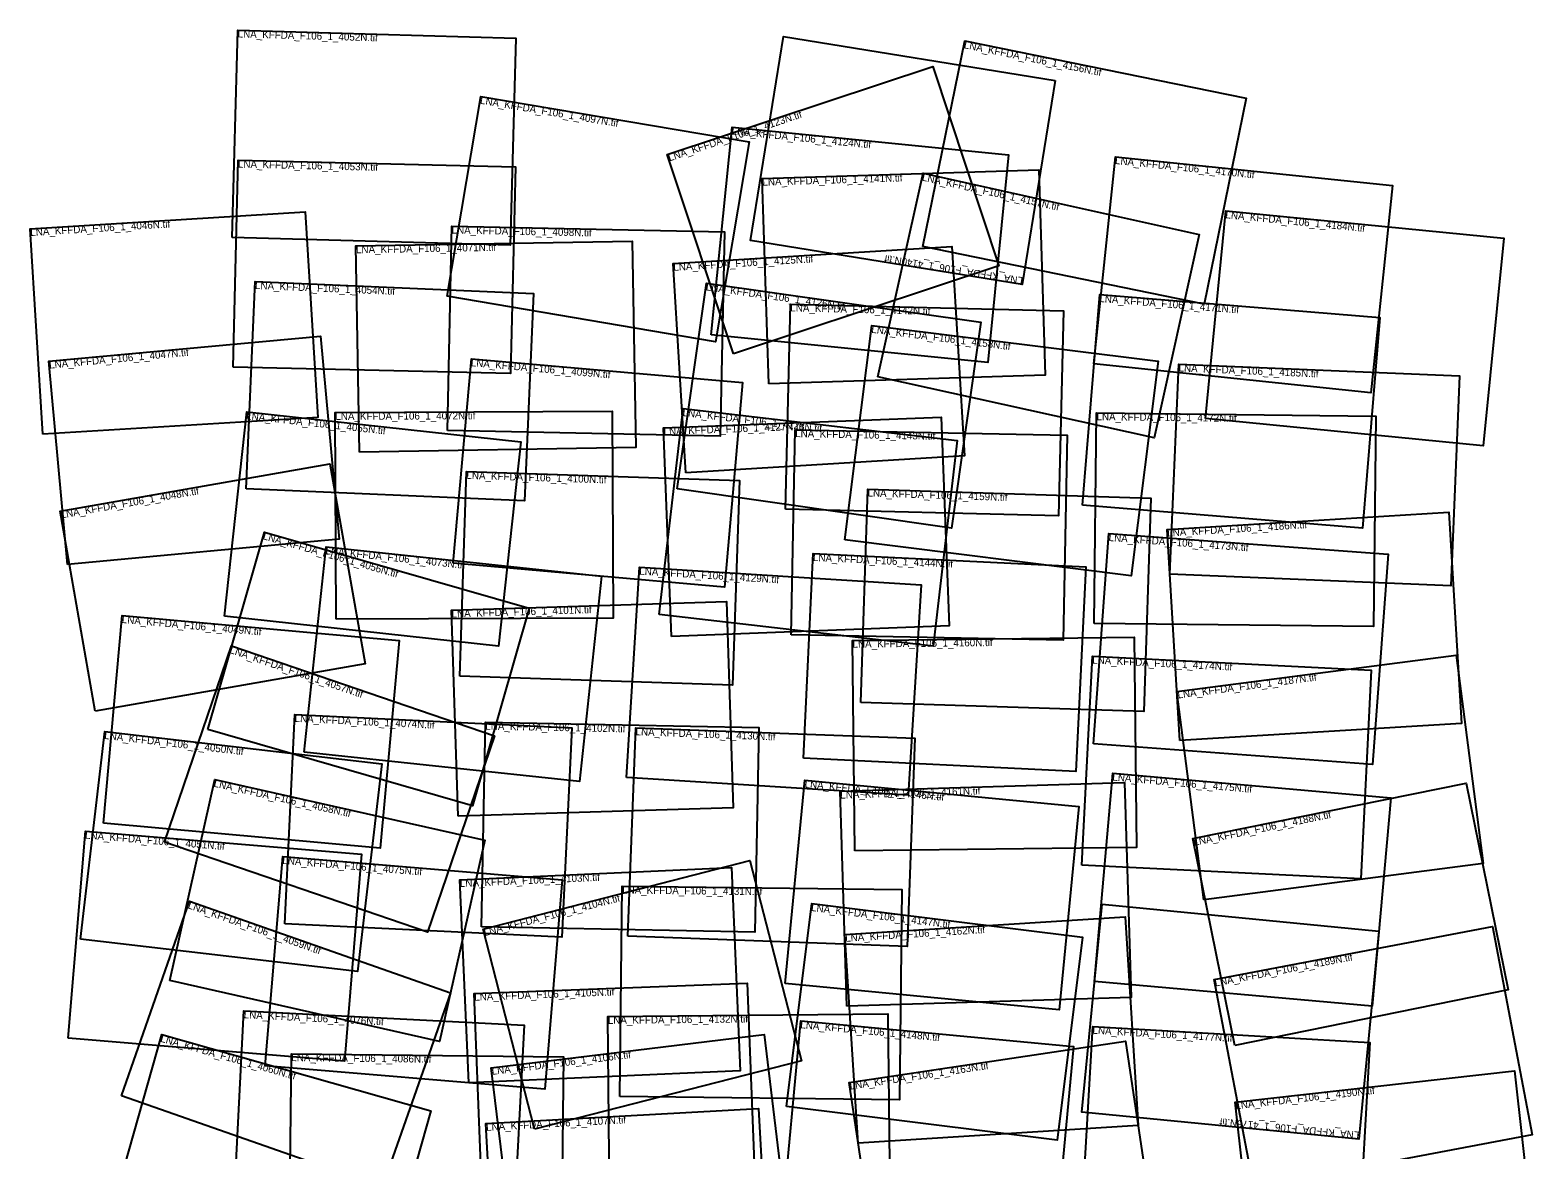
# Model space of a CAD drawing. Extents: x 461886 to 472655, y 269367 to 287302.
# Drawn here: x 462369 to 472651, y 279661 to 287302 of the extents above; entities that cross this region are included whole.
import ezdxf

# ---------------------------------------------------------------- set-up
doc = ezdxf.new("R2010")
doc.units = 0
doc.layers.add('Default', color=7, linetype='Continuous')

msp = doc.modelspace()

# ---------------------------------------------------------------- linework, layer by layer
at = {"layer": 'Default'}
for points in [[(463746, 285887), (463786, 287302), (465681, 287248), (465642, 285834)], [(469360, 286957), (469134, 285565), (467281, 285866), (467507, 287258)], [(468457, 285825), (468744, 287228), (470662, 286837), (470376, 285433)], [(467165, 285093), (466714, 286454), (468525, 287054), (468976, 285693)], [(465212, 285486), (465443, 286849), (467273, 286540), (467042, 285176)], [(467014, 285223), (467156, 286640), (469041, 286451), (468899, 285034)], [(463754, 285002), (463787, 286414), (465679, 286370), (465646, 284958)], [(467406, 284889), (467362, 286290), (469248, 286349), (469291, 284948)], [(469624, 285025), (469771, 286438), (471659, 286242), (471511, 284828)], [(468151, 284937), (468459, 286325), (470342, 285908), (470035, 284520)], [(462455, 284544), (462369, 285947), (464244, 286062), (464330, 284658)], [(470384, 284652), (470524, 286069), (472420, 285882), (472279, 284465)], [(465215, 284570), (465245, 285964), (467104, 285925), (467075, 284531)], [(464615, 284423), (464591, 285829), (466475, 285862), (466499, 284455)], [(466841, 284281), (466754, 285709), (468654, 285826), (468742, 284397)], [(463843, 284171), (463904, 285586), (465801, 285505), (465740, 284090)], [(466782, 284171), (466982, 285576), (468852, 285310), (468652, 283904)], [(467520, 284033), (467554, 285433), (469417, 285387), (469382, 283987)], [(469545, 284060), (469664, 285497), (471574, 285340), (471456, 283903)], [(462624, 283656), (462497, 285042), (464349, 285213), (464477, 283828)], [(467926, 283824), (468110, 285287), (470061, 285042), (469877, 283579)], [(465255, 283665), (465378, 285059), (467227, 284897), (467105, 283502)], [(470141, 283590), (470202, 285023), (472117, 284942), (472057, 283509)], [(463694, 283302), (463846, 284697), (465715, 284492), (465563, 283098)], [(464457, 283282), (464450, 284692), (466338, 284701), (466344, 283290)], [(466659, 283315), (466822, 284719), (468691, 284502), (468527, 283098)], [(466742, 283165), (466688, 284589), (468582, 284660), (468636, 283237)], [(469626, 283254), (469642, 284690), (471546, 284668), (471530, 283232)], [(467560, 283176), (467587, 284575), (469441, 284539), (469414, 283140)], [(462813, 282655), (462573, 284019), (464413, 284343), (464653, 282978)], [(465300, 282893), (465345, 284290), (467206, 284229), (467160, 282833)], [(468034, 282715), (468081, 284170), (470011, 284108), (469964, 282652)], [(470210, 282454), (470122, 283895), (472043, 284012), (472131, 282571)], [(463580, 282530), (463967, 283877), (465773, 283358), (465385, 282010)], [(464239, 282374), (464388, 283776), (466265, 283577), (466116, 282175)], [(469621, 282431), (469726, 283866), (471630, 283725), (471524, 282291)], [(467642, 282333), (467709, 283730), (469568, 283640), (469501, 282244)], [(466435, 282202), (466525, 283637), (468446, 283516), (468356, 282082)], [(465287, 281938), (465243, 283344), (467119, 283402), (467163, 281996)], [(462869, 281890), (462997, 283307), (464886, 283136), (464757, 281720)], [(467994, 281702), (467977, 283138), (469897, 283160), (469913, 281724)], [(463285, 281761), (463742, 283100), (465536, 282487), (465079, 281148)], [(469542, 281605), (469614, 283030), (471514, 282935), (471443, 281510)], [(470374, 281368), (470190, 282790), (472093, 283037), (472277, 281615)], [(464105, 281204), (464174, 282632), (466064, 282541), (465994, 281112)], [(465447, 281183), (465474, 282579), (467338, 282543), (467311, 281146)], [(466446, 281119), (466499, 282541), (468403, 282470), (468350, 281048)], [(462713, 281100), (462879, 282516), (464767, 282295), (464601, 280879)], [(469627, 280811), (469753, 282232), (471648, 282064), (471522, 280643)], [(463321, 280816), (463629, 282188), (465469, 281775), (465161, 280402)], [(467519, 280796), (467653, 282185), (469521, 282004), (469387, 280616)], [(467938, 280642), (467893, 282108), (469833, 282167), (469878, 280701)], [(470585, 280374), (470298, 281785), (472161, 282164), (472448, 280753)], [(462629, 280423), (462746, 281836), (464630, 281680), (464513, 280267)], [(463973, 280234), (464092, 281663), (465997, 281504), (465878, 280076)], [(465809, 279802), (465458, 281168), (467278, 281636), (467629, 280270)], [(465360, 280119), (465299, 281505), (467151, 281587), (467212, 280201)], [(466391, 280025), (466407, 281460), (468313, 281439), (468297, 280003)], [(462992, 280031), (463457, 281358), (465236, 280734), (464770, 279407)], [(467527, 279957), (467699, 281342), (469546, 281112), (469374, 279728)], [(471567, 281154), (471429, 279735), (469541, 279919), (469680, 281338)], [(468016, 279707), (467926, 281131), (469836, 281251), (469925, 279827)], [(470713, 279404), (470443, 280825), (472341, 281186), (472612, 279765)], [(465451, 279327), (465398, 280729), (467260, 280800), (467314, 279398)], [(463754, 279176), (463827, 280610), (465738, 280512), (465664, 279079)], [(466323, 279138), (466309, 280571), (468218, 280590), (468233, 279158)], [(467495, 279155), (467624, 280541), (469485, 280367), (469355, 278981)], [(469535, 279089), (469616, 280503), (471506, 280395), (471425, 278980)], [(462885, 279098), (463268, 280448), (465102, 279928), (464719, 278577)], [(465684, 278827), (465514, 280222), (467374, 280448), (467544, 279053)], [(468166, 278704), (467954, 280121), (469840, 280403), (470051, 278986)], [(464135, 278928), (464151, 280317), (466007, 280296), (465991, 278907)], [(470745, 278562), (470586, 279988), (472492, 280201), (472651, 278775)], [(465553, 278445), (465477, 279841), (467337, 279943), (467413, 278546)]]:
    msp.add_lwpolyline(points, close=True, dxfattribs=at)

# ---------------------------------------------------------------- texts
for s, rotation, p in [('LNA_KFFDA_F106_1_4052N.tif', 358.3881, (463784, 287252)), ('LNA_KFFDA_F106_1_4156N.tif', 348.4562, (468734, 287179)), ('LNA_KFFDA_F106_1_4097N.tif', 350.3999, (465435, 286800)), ('LNA_KFFDA_F106_1_4123N.tif', 18.3362, (466730, 286406)), ('LNA_KFFDA_F106_1_4124N.tif', 354.287, (467151, 286590)), ('LNA_KFFDA_F106_1_4053N.tif', 358.6654, (463786, 286364)), ('LNA_KFFDA_F106_1_4170N.tif', 354.0559, (469766, 286389)), ('LNA_KFFDA_F106_1_4141N.tif', 1.7796, (467364, 286240)), ('LNA_KFFDA_F106_1_4157N.tif', 347.5201, (468448, 286276)), ('LNA_KFFDA_F106_1_4184N.tif', 354.3504, (470519, 286019)), ('LNA_KFFDA_F106_1_4046N.tif', 3.5044, (462372, 285897)), ('LNA_KFFDA_F106_1_4098N.tif', 358.7956, (465243, 285914)), ('LNA_KFFDA_F106_1_4071N.tif', 0.9804, (464592, 285779)), ('LNA_KFFDA_F106_1_4125N.tif', 3.507, (466757, 285659)), ('LNA_KFFDA_F106_1_4140N.tif', 170.7784, (469142, 285615)), ('LNA_KFFDA_F106_1_4054N.tif', 357.5553, (463902, 285536)), ('LNA_KFFDA_F106_1_4126N.tif', 351.8879, (466975, 285527)), ('LNA_KFFDA_F106_1_4142N.tif', 358.5922, (467553, 285383)), ('LNA_KFFDA_F106_1_4171N.tif', 355.299, (469659, 285447)), ('LNA_KFFDA_F106_1_4158N.tif', 352.8406, (468104, 285237)), ('LNA_KFFDA_F106_1_4047N.tif', 5.2763, (462501, 284992)), ('LNA_KFFDA_F106_1_4099N.tif', 354.9717, (465373, 285009)), ('LNA_KFFDA_F106_1_4185N.tif', 357.571, (470200, 284973)), ('LNA_KFFDA_F106_1_4072N.tif', 0.2569, (464451, 284642)), ('LNA_KFFDA_F106_1_4128N.tif', 353.3633, (466817, 284669)), ('LNA_KFFDA_F106_1_4055N.tif', 353.7653, (463841, 284647)), ('LNA_KFFDA_F106_1_4127N.tif', 2.1574, (466690, 284539)), ('LNA_KFFDA_F106_1_4172N.tif', 359.3596, (469641, 284640)), ('LNA_KFFDA_F106_1_4143N.tif', 358.894, (467586, 284525)), ('LNA_KFFDA_F106_1_4100N.tif', 358.1475, (465344, 284240)), ('LNA_KFFDA_F106_1_4048N.tif', 9.9591, (462582, 283970)), ('LNA_KFFDA_F106_1_4159N.tif', 358.1567, (468079, 284120)), ('LNA_KFFDA_F106_1_4056N.tif', 343.9589, (463953, 283829)), ('LNA_KFFDA_F106_1_4186N.tif', 3.4831, (470125, 283846)), ('LNA_KFFDA_F106_1_4073N.tif', 353.941, (464382, 283727)), ('LNA_KFFDA_F106_1_4173N.tif', 355.7755, (469723, 283816)), ('LNA_KFFDA_F106_1_4144N.tif', 357.2453, (467707, 283680)), ('LNA_KFFDA_F106_1_4129N.tif', 356.4159, (466522, 283587)), ('LNA_KFFDA_F106_1_4101N.tif', 1.7864, (465244, 283294)), ('LNA_KFFDA_F106_1_4049N.tif', 354.8341, (462993, 283257)), ('LNA_KFFDA_F106_1_4057N.tif', 341.1472, (463726, 283053)), ('LNA_KFFDA_F106_1_4160N.tif', 0.6598, (467978, 283088)), ('LNA_KFFDA_F106_1_4174N.tif', 357.1383, (469611, 282980)), ('LNA_KFFDA_F106_1_4187N.tif', 7.3747, (470197, 282741)), ('LNA_KFFDA_F106_1_4074N.tif', 357.2211, (464172, 282582)), ('LNA_KFFDA_F106_1_4102N.tif', 358.878, (465473, 282529)), ('LNA_KFFDA_F106_1_4130N.tif', 357.8619, (466497, 282491)), ('LNA_KFFDA_F106_1_4050N.tif', 353.3226, (462873, 282466)), ('LNA_KFFDA_F106_1_4175N.tif', 354.9303, (469748, 282182)), ('LNA_KFFDA_F106_1_4058N.tif', 347.3444, (463618, 282140)), ('LNA_KFFDA_F106_1_4146N.tif', 354.4725, (467649, 282135)), ('LNA_KFFDA_F106_1_4161N.tif', 1.7404, (467895, 282058)), ('LNA_KFFDA_F106_1_4188N.tif', 11.5174, (470308, 281736)), ('LNA_KFFDA_F106_1_4051N.tif', 355.2639, (462742, 281786)), ('LNA_KFFDA_F106_1_4075N.tif', 355.2338, (464088, 281613)), ('LNA_KFFDA_F106_1_4103N.tif', 2.5369, (465301, 281455)), ('LNA_KFFDA_F106_1_4104N.tif', 14.4077, (465470, 281120)), ('LNA_KFFDA_F106_1_4131N.tif', 359.3483, (466406, 281410)), ('LNA_KFFDA_F106_1_4059N.tif', 340.6677, (463441, 281311)), ('LNA_KFFDA_F106_1_4147N.tif', 352.9172, (467693, 281292)), ('LNA_KFFDA_F106_1_4162N.tif', 3.5924, (467929, 281081)), ('LNA_KFFDA_F106_1_4189N.tif', 10.7777, (470452, 280776)), ('LNA_KFFDA_F106_1_4105N.tif', 2.1903, (465399, 280679)), ('LNA_KFFDA_F106_1_4076N.tif', 357.0723, (463825, 280560)), ('LNA_KFFDA_F106_1_4132N.tif', 0.5811, (466309, 280521)), ('LNA_KFFDA_F106_1_4148N.tif', 354.6528, (467620, 280492)), ('LNA_KFFDA_F106_1_4177N.tif', 356.7142, (469613, 280454)), ('LNA_KFFDA_F106_1_4060N.tif', 344.1682, (463254, 280400)), ('LNA_KFFDA_F106_1_4086N.tif', 359.3574, (464150, 280267)), ('LNA_KFFDA_F106_1_4106N.tif', 6.9176, (465520, 280173)), ('LNA_KFFDA_F106_1_4163N.tif', 8.4832, (467962, 280072)), ('LNA_KFFDA_F106_1_4190N.tif', 6.3792, (470591, 279938)), ('LNA_KFFDA_F106_1_4107N.tif', 3.1171, (465480, 279791)), ('LNA_KFFDA_F106_1_4176N.tif', 174.4349, (471434, 279785))]:
    msp.add_text(s, height=50, rotation=rotation, dxfattribs=at).set_placement(p)

doc.saveas('drawing.dxf')
